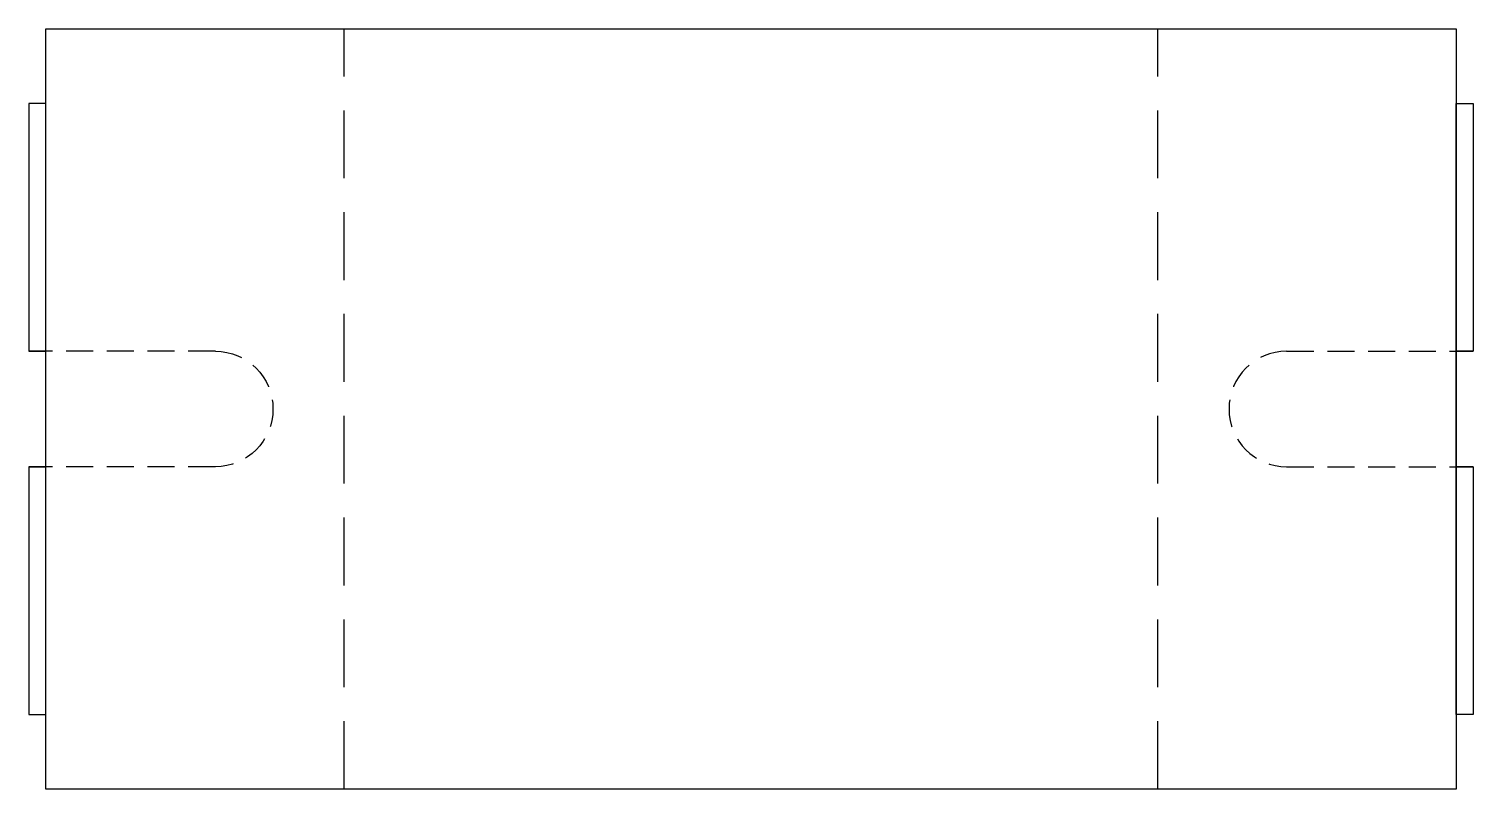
# Model space of a CAD drawing. Header units: millimetres. Extents: x 0 to 106, y 0 to 56.
import ezdxf

# ---------------------------------------------------------------- set-up
doc = ezdxf.new("R2010")
doc.units = ezdxf.units.MM
doc.linetypes.add('ASVLTYPE', pattern=[0.75, 0.5, -0.25])

# ---------------------------------------------------------------- blocks, each defined once
blk = doc.blocks.new('A$C3D6C2CD6')
at = {"color": 85, "linetype": 'ASVLTYPE', "ltscale": 4}
for p, q in [((4.25, 8.5), (18, 8.5)), ((4.25, 0), (18, 0))]:
    blk.add_line(p, q, dxfattribs=at)
blk.add_arc((4.25, 4.25), 4.25, 90, 270, dxfattribs=at)
blk = doc.blocks.new('CML500A-3')
at = {"color": 85, "linetype": 'ASVLTYPE', "ltscale": 10}
for p, q in [((22, 0), (22, 56)), ((82, 0), (82, 56))]:
    blk.add_line(p, q, dxfattribs=at)
at = {"color": 85}
for p, q in [((-1.25, 32.25), (0, 32.25)), ((105.25, 32.25), (104, 32.25)), ((-1.25, 23.75), (0, 23.75)), ((105.25, 23.75), (104, 23.75))]:
    blk.add_line(p, q, dxfattribs=at)
blk.add_lwpolyline([(0, 0), (0, 56), (104, 56), (104, 0)], close=True, dxfattribs=at)
for points in [[(-1.25, 23.75), (-1.25, 5.5), (0, 5.5), (0, 50.5), (-1.25, 50.5), (-1.25, 32.25)], [(105.25, 23.75), (105.25, 5.5), (104, 5.5), (104, 50.5), (105.25, 50.5), (105.25, 32.25)]]:
    blk.add_lwpolyline(points, dxfattribs=at)
at = {"color": 85, "xscale": -1}
blk.add_blockref('A$C3D6C2CD6', (16.75, 23.75), dxfattribs=at)
at = {"color": 85}
blk.add_blockref('A$C3D6C2CD6', (87.25, 23.75), dxfattribs=at)

msp = doc.modelspace()

# ---------------------------------------------------------------- block references
at = {"color": 7}
msp.add_blockref('CML500A-3', (1.25, 0), dxfattribs=at)

doc.saveas('drawing.dxf')
